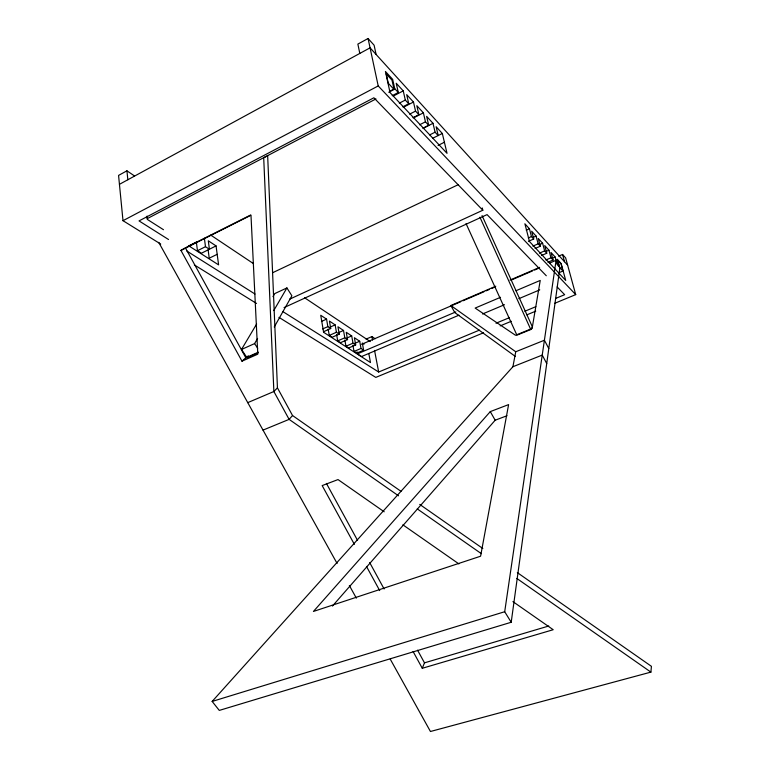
<?xml version="1.0" encoding="UTF-8"?>
<svg xmlns="http://www.w3.org/2000/svg" width="770" height="770" viewBox="0 0 770 770"><rect width="100%" height="100%" fill="white"/><g stroke="black" fill="none" stroke-linecap="round" stroke-linejoin="round"><path stroke-width="1.16" d="M390.188 659.043L430.449 731.5L650.9 672.114L651.43 666.329L517.334 572.62M546.729 363.546L542.234 355.095L512.907 366.732L212.154 701.432L219.286 710.412L511.203 622.266L559.877 267.777L556.094 260.289L549.52 263.119M511.203 622.266L504.706 611.726L556.094 260.289M512.907 366.732L515.746 351.755L544.409 340.225L548.789 348.541M512.916 601.611L553.207 629.716L422.278 668.283L424.482 662.845L417.561 650.178M274.255 327L291.878 295.786L286.912 287.932L274.775 293.582L272.955 296.633M257.979 352.949L247.064 357.79L241.491 349.474L254.6 343.593L257.594 338.434M273.745 310.608L286.912 287.932M247.064 357.79L248.258 355.74M241.491 349.474L256.622 324.064M466.052 223.598L516.93 335.181L530.78 329.531L532.465 327.058L482.068 215.6M332.467 606.038L495.168 420.218L506.997 415.733M490.288 411.613L313.428 611.447L480.586 556.219L508.604 404.597L490.288 411.613L495.168 420.218M398.533 495.813L289.116 419.371L273.87 391.516L263.696 157.696L267.662 155.771L277.441 387.868L292.533 415.521L289.116 419.371L263.013 430.112M277.441 387.868L273.87 391.516L247.747 402.633M245.813 357.761L185.387 247.815L180.94 250.414L241.982 361.178L245.813 357.761L258.373 352.179M134.327 175.82L126.934 170.815L118.57 175.406L122.998 220.682L160.709 244.061M376.106 54.468L374.105 45.199L368.07 38.5L357.867 44.102L359.811 53.419M119.437 184.328L370.072 47.836L567.634 265.15M122.998 220.682L378.214 85.942L368.07 38.5M389.659 91.293L394.721 88.646L398.292 92.496L392.238 95.644M146.983 218.776L375.962 98.945M388.744 92.265L394.067 89.474L392.017 80.176L386.222 73.872L388.263 83.227L394.067 89.474M393.297 96.067L403.249 90.879L405.299 100.061L408.755 103.786L402.777 106.857M399.303 103.161L405.299 100.061M403.644 107.097L413.48 102.035L415.55 111.111L418.89 114.72L412.98 117.723M409.621 114.143L415.55 111.111M413.683 117.781L423.394 112.843L425.464 121.824L428.707 125.317L422.874 128.244M419.611 124.778L425.464 121.824M189.42 245.572L197.495 241.511M186.456 247.276L250.683 215.003M423.404 128.147L433.01 123.325L435.079 132.199L438.226 135.587L436.147 126.742L442.327 133.48L447.024 153.326L390.053 92.621L385.433 71.475L392.671 79.358L394.721 88.646M180.94 250.414L250.982 215.225L257.786 354.171L241.982 361.178M196.379 242.223L197.457 250.702L205.484 246.698L209.411 249.259L208.304 240.798L216.052 245.899L218.603 264.88L188.535 245.697M429.727 134.875L435.079 132.199M216.052 245.899L201.413 253.234L197.457 250.702M432.836 138.196L442.327 133.48M217.178 254.302L209.228 258.219L208.121 249.836M438.053 145.395L444.406 142.258M272.657 272.715L458.342 184.636M289.607 299.183L482.819 210.239L482.261 207.939M284.043 307.596L487.064 214.618L546.296 275.756M321.427 321.446L326.567 319.155L327.837 326.644L330.725 328.54L323.525 331.716M526.276 230.182L529.433 228.777L531.464 236.573L533.706 239.008L528.451 241.328M322.678 328.925L327.837 326.644M528.297 237.969L531.464 236.573M330.041 327.135L335.142 324.882L336.423 332.284L339.243 334.142L332.101 337.26L329.262 335.431L328.184 329.088M532.984 237.487L536.103 236.101L538.134 243.83L540.319 246.208L535.112 248.479M329.262 335.431L336.423 332.284M532.907 246.121L538.134 243.83M338.463 332.678L343.516 330.465L344.806 337.799L347.559 339.608L340.484 342.689L337.712 340.889L336.625 334.613M539.52 244.6L542.609 243.253L544.631 250.895L546.767 253.214L541.608 255.447M337.712 340.889L344.806 337.799M539.462 253.147L544.631 250.895M346.683 338.097L351.697 335.922L352.997 343.189L355.692 344.96L348.666 347.982L345.961 346.231L344.864 340.003M545.891 251.549L548.952 250.221L550.974 257.796L553.053 260.058L547.951 262.243M345.961 346.231L352.997 343.189M545.853 260L550.974 257.796M354.72 343.401L359.696 341.254L361.005 348.454L363.632 350.186L356.664 353.161L354.017 351.447L352.92 345.278M552.109 258.325L555.141 257.016L557.153 264.514L559.184 266.718L557.172 259.249L561.176 263.648L565.709 280.434L529.481 241.52L524.88 223.781L529.433 228.777M366.087 339.098L371.92 336.586L375.115 338.752M558.625 256.16L562.552 254.466L565.642 257.892L575.71 294.612L554.612 303.351M515.371 356.452L454.8 312.582L450.845 305.507L495.793 286.199M510.048 280.078L539.645 267.354M361.582 344.334L460.768 301.734M462.972 300.791L483.906 291.801M486.111 290.848L489.422 289.433M491.626 288.481L494.927 287.066M511.463 279.962L532.397 270.973M534.601 270.029L537.912 268.605M354.017 351.447L361.005 348.454M357.011 351.823L357.396 353.873L455.821 311.908M500.529 297.297L475.157 308.077L515.505 335.268L532.109 328.482L540.242 280.424L515.977 290.733M458.949 315.19L361.573 356.539L357.396 353.873M558.539 272.898L562.966 271.021L560.935 263.561L557.74 260.087L559.771 267.585L562.966 271.021M482.482 313.996L504.504 304.718M518.826 298.683L539.751 289.867M282.706 311.503L378.667 372.016L479.402 330.137M496.005 323.227L509.288 317.712M524.793 311.263L535.862 306.662M555.786 298.375L564.641 294.698L557.134 286.95M483.531 332.784L375.789 377.396L278.952 317.365M500.192 325.883L511.29 321.283M526.844 314.843L535.728 311.167M212.154 701.432L504.706 611.726M424.482 662.845L548.74 626.01M194.348 264.918L256.525 303.457M168.534 239.508L139.033 220.903L373.883 97.79L482.819 210.239M186.841 251.049L254.995 294.034M163.481 229.71L147.445 219.479L147.08 216.101M210.768 235.12L253.503 263.648M304.574 297.749L370.264 341.601M326.567 319.155L320.734 315.267L323.602 332.274L370.486 362.574L368.83 353.603M335.142 324.882L329.445 321.08L330.725 328.54M343.516 330.465L337.953 326.759L339.243 334.142M351.697 335.922L346.259 332.293L347.559 339.608M359.696 341.254L354.383 337.712L355.692 344.96M364.046 344.161L362.314 343.006L363.632 350.186M292.533 415.521L400.987 491.318M419.727 504.408L482.829 548.51M417.263 508.893L481.346 553.659M516.834 578.453L650.9 672.114M384.201 511.8L338.02 479.575L322.168 485.591L354.392 544.39M402.874 524.822L458.882 563.9M450.845 305.507L515.746 351.755M378.214 85.942L575.71 294.612M403.249 90.879L396.232 83.247L398.292 92.496M413.48 102.035L406.695 94.643L408.755 103.786M423.394 112.843L416.82 105.683L418.89 114.72M433.01 123.325L426.638 116.376L428.707 125.317M536.103 236.101L531.675 231.241L533.706 239.008M542.609 243.253L538.288 238.508L540.319 246.208M548.952 250.221L544.737 245.591L546.767 253.214M555.141 257.016L551.031 252.502L553.053 260.058M254.6 343.593L257.69 348.252M158.726 242.377L337.106 563.476M349.359 585.527L356.356 598.136M366.472 566.441L379.706 590.59M413.076 651.487L422.278 668.283M326.422 483.416L357.569 540.405M369.687 562.572L384.105 588.963M479.941 217.227L530.78 329.531M562.552 254.466L564.554 261.762M371.92 336.586L372.584 340.09M374.547 350.417L378.667 372.016M204.377 238.209L205.484 246.698M126.934 170.815L127.839 179.756"/></g></svg>
